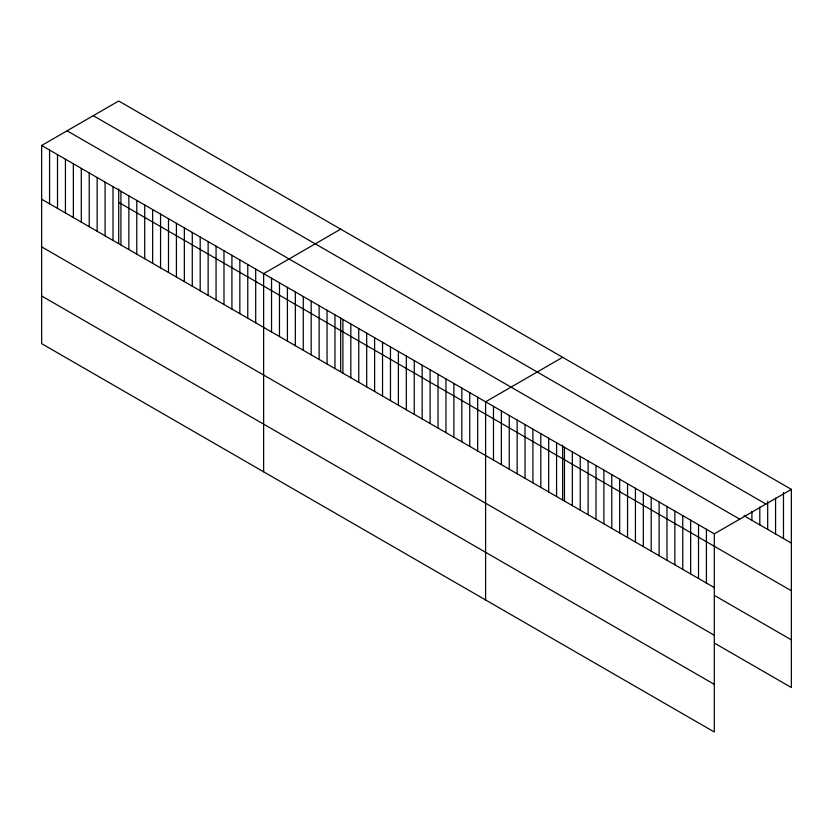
<?xml version="1.0" encoding="UTF-8"?>
<svg xmlns="http://www.w3.org/2000/svg" width="833" height="833" viewBox="0 0 833 833"><rect width="100%" height="100%" fill="white"/><g stroke="black" fill="none" stroke-linecap="round" stroke-linejoin="round"><path stroke-width="1.25" d="M41.65 145.483L714.298 533.838L714.298 731.999L41.65 343.644L41.65 145.483L118.703 101.001L791.35 489.356L791.35 687.517L714.745 643.284M340.676 229.158L263.624 273.641L263.624 471.801M562.65 357.315L485.597 401.798L485.597 599.958M714.298 533.838L791.35 489.356M93.275 115.683L765.923 504.038M744.036 515.773L791.35 543.085M67.077 130.802L739.725 519.157M118.703 202.398L791.35 590.753M41.65 199.222L714.298 587.577M714.745 595.626L791.35 639.848M41.65 246.88L714.298 635.235M41.65 295.986L714.298 684.341M783.468 492.48L783.468 538.535M775.575 498.155L775.575 533.984M767.693 501.279L767.693 529.434M759.8 506.964L759.8 524.873M751.918 511.368L751.918 520.323M706.415 529.288L706.415 583.017M698.523 524.728L698.523 578.466M690.64 520.177L690.64 573.916M682.758 515.627L682.758 569.366M674.865 511.077L674.865 564.805M666.983 506.516L666.983 560.255M659.101 501.966L659.101 555.705M651.208 497.416L651.208 551.144M643.326 492.855L643.326 546.594M635.433 488.305L635.433 542.044M627.551 483.754L627.551 537.493M619.669 479.204L619.669 532.933M611.776 474.643L611.776 528.382M603.894 470.093L603.894 523.832M596.011 465.543L596.011 519.282M588.119 460.993L588.119 514.721M580.237 456.432L580.237 510.171M572.344 451.882L572.344 505.621M564.462 447.331L564.462 501.06M562.65 445.093L562.65 499.633M556.579 442.781L556.579 496.51M548.687 438.22L548.687 491.959M540.804 433.67L540.804 487.409M532.912 429.12L532.912 482.848M525.029 424.559L525.029 478.298M517.147 420.009L517.147 473.748M509.255 415.459L509.255 469.198M501.372 410.908L501.372 464.637M493.49 406.348L493.49 460.087M477.673 397.226L477.673 450.955M469.739 392.645L469.739 446.384M461.815 388.063L461.815 441.802M453.891 383.492L453.891 437.231M445.957 378.911L445.957 432.65M438.033 374.34L438.033 428.068M430.109 369.758L430.109 423.497M422.175 365.187L422.175 418.916M414.251 360.606L414.251 414.345M406.327 356.024L406.327 409.763M398.393 351.453L398.393 405.192M390.469 346.872L390.469 400.611M382.534 342.301L382.534 396.029M374.611 337.719L374.611 391.458M366.687 333.148L366.687 386.876M358.752 328.566L358.752 382.305M350.828 323.985L350.828 377.724M342.904 319.414L342.904 373.153M340.676 318.071L340.676 371.476M334.97 314.832L334.97 368.571M327.046 310.261L327.046 363.99M319.122 305.68L319.122 359.419M311.188 301.109L311.188 354.837M303.264 296.527L303.264 350.266M295.34 291.946L295.34 345.685M287.406 287.375L287.406 341.114M279.482 282.793L279.482 336.532M271.548 278.222L271.548 331.951M255.7 269.069L255.7 322.798M247.765 264.488L247.765 318.227M239.842 259.906L239.842 313.645M231.918 255.335L231.918 309.074M223.983 250.754L223.983 304.493M216.059 246.183L216.059 299.911M208.135 241.601L208.135 295.34M200.201 237.03L200.201 290.759M192.277 232.449L192.277 286.188M184.343 227.878L184.343 281.606M176.419 223.296L176.419 277.035M168.495 218.715L168.495 272.453M160.561 214.143L160.561 267.882M152.637 209.562L152.637 263.301M144.713 204.991L144.713 258.719M136.779 200.409L136.779 254.148M128.855 195.838L128.855 249.567M120.931 191.257L120.931 244.996M118.703 188.779L118.703 243.319M112.996 186.675L112.996 240.414M105.073 182.104L105.073 235.843M97.149 177.523L97.149 231.262M89.214 172.952L89.214 226.68M81.29 168.37L81.29 222.109M73.356 163.799L73.356 217.528M65.432 159.218L65.432 212.956M57.508 154.636L57.508 208.375M49.574 150.065L49.574 203.804"/></g></svg>
